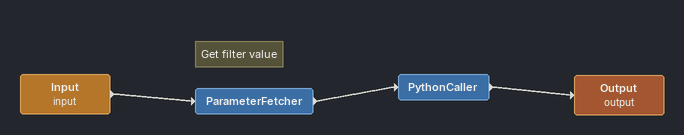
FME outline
Input (input)
    -> ParameterFetcher
Note: Get filter value
ParameterFetcher
    -> PythonCaller
PythonCaller
    -> Output (output)
Output (output)
